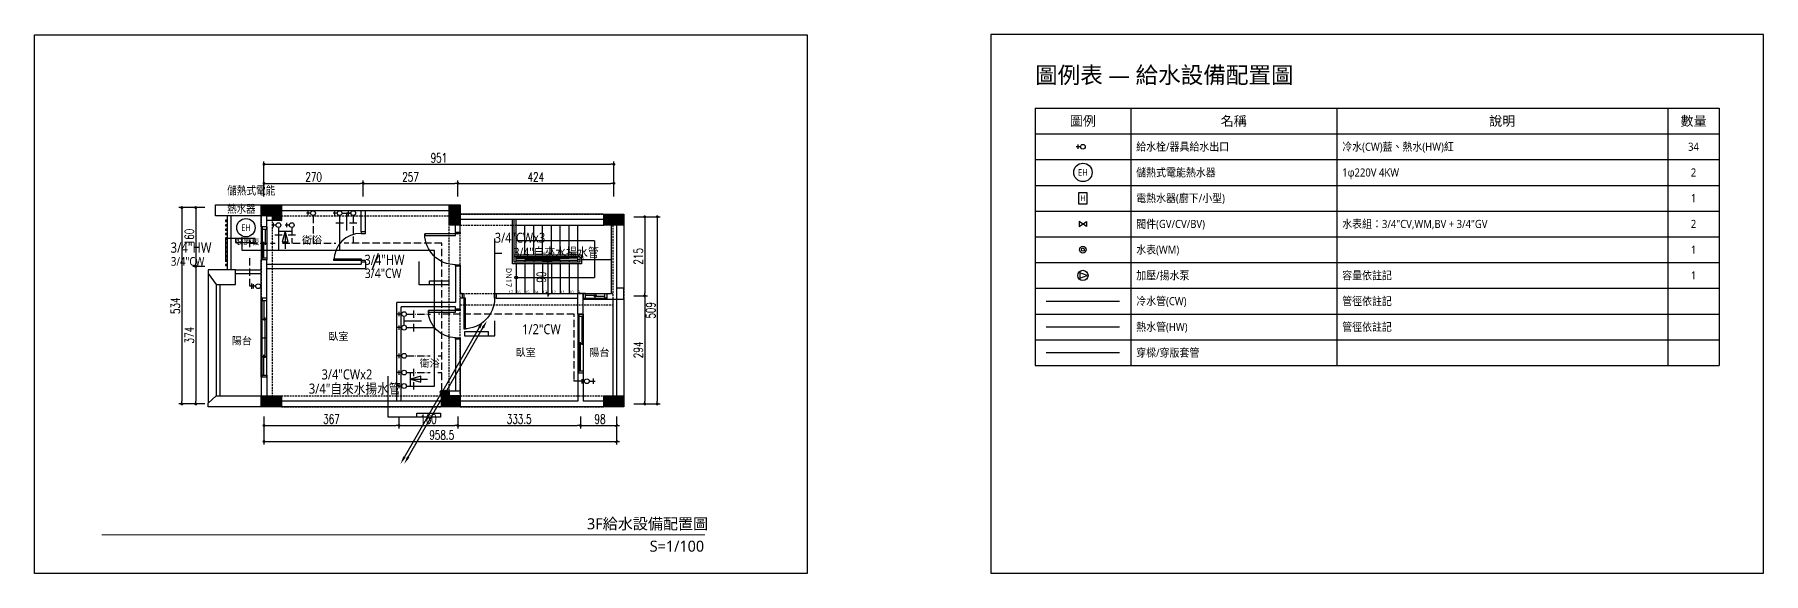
# Model space of a CAD drawing. Header units: inches. Extents: x 19 to 9919, y 324 to 1789.
# Drawn here: x 5219 to 9919, y 324 to 1789 of the extents above; entities that cross this region are included whole.
import ezdxf
from ezdxf.enums import TextEntityAlignment as Align

# ---------------------------------------------------------------- set-up
doc = ezdxf.new("R2010")
doc.units = ezdxf.units.IN
doc.header["$LTSCALE"] = 20
doc.header["$MEASUREMENT"] = 0
doc.linetypes.add('DASHDOT', pattern=[1.4, 1, -0.2, 0, -0.2])
doc.linetypes.add('HIDDEN', pattern=[0.375, 0.25, -0.125])
doc.layers.add('0_梁', color=30, linetype='HIDDEN', plot=False)
for name, color, linetype in [('17_柱', 6, 'Continuous'), ('19_RC牆', 4, 'Continuous'), ('20_裝飾構造物', 2, 'Continuous'), ('21_輕隔間牆', 65, 'Continuous'), ('22_平台、陽台、露台、室內階梯', 3, 'Continuous'), ('23_花台、雨庇', 3, 'Continuous'), ('24_樑', 7, 'Continuous'), ('26_樓梯、扶手、車道', 3, 'Continuous'), ('31_門窗', 134, 'Continuous'), ('34_開口', 7, 'Continuous'), ('44_空間名稱', 1, 'Continuous'), ('46_文字', 1, 'Continuous'), ('50_其他尺寸', 7, 'Continuous'), ('56_wall 材料_HATCH', 251, 'Continuous'), ('A-圖例', 7, 'Continuous'), ('DW_Frame', 2, 'Continuous'), ('P-給水-冷水', 4, 'Continuous'), ('P-給水-套管', 5, 'Continuous'), ('P-給水-水表', 2, 'Continuous'), ('P-給水-熱水', 1, 'Continuous'), ('P-給水-熱水註記', 1, 'Continuous'), ('P-給水-設備', 4, 'Continuous'), ('P-給水-註記', 4, 'Continuous')]:
    doc.layers.add(name, color=color, linetype=linetype)
doc.styles.add('CHT', font='msjh.ttc')
doc.styles.add('DimStyUse', font='romans.shx', dxfattribs={"width": 0.7})
doc.styles.add('TG_NOTE_TEXT', font='simplex.shx', dxfattribs={"width": 0.75, "bigfont": 'chineset.shx'})
doc.styles.add('WJJ', font='')
doc.styles.get('WJJ').set_extended_font_data('Yu Gothic UI Light')
doc.dimstyles.new('DOTM', dxfattribs={"dimtxt": 25, "dimasz": 8, "dimexe": 8, "dimexo": 0.625, "dimgap": 5, "dimtad": 1, "dimdsep": 46, "dimtxsty": 'DimStyUse', "dimblk": 'DOT', "dimcen": 10, "dimdle": 8, "dimazin": 3, "dimtfac": 1, "dimtix": 1, "dimtmove": 2, "dimatfit": 3, "dimfxl": 10, "dimtolj": 1})
doc.dimstyles.new('DOTSLASHM', dxfattribs={"dimtxt": 25, "dimasz": 8, "dimexe": 8, "dimexo": 0.625, "dimgap": 5, "dimtad": 1, "dimdsep": 46, "dimtxsty": 'DimStyUse', "dimblk1": 'DOT', "dimblk2": 'ARCHTICK', "dimsah": 1, "dimcen": 10, "dimdle": 8, "dimazin": 3, "dimtfac": 1, "dimtix": 1, "dimtmove": 2, "dimatfit": 3, "dimfxl": 10, "dimtolj": 1})
doc.dimstyles.new('SLASHM', dxfattribs={"dimtxt": 25, "dimasz": 12, "dimexe": 10, "dimexo": 0.625, "dimgap": 5, "dimtad": 1, "dimdec": 1, "dimdsep": 46, "dimtxsty": 'DimStyUse', "dimblk": 'SLASH', "dimcen": 10, "dimdle": 10, "dimadec": 1, "dimazin": 2, "dimtfac": 1, "dimtix": 1, "dimtmove": 2, "dimatfit": 2, "dimldrblk": 'SLASH', "dimfxl": 1, "dimtolj": 1})

# ---------------------------------------------------------------- blocks, each defined once
blk = doc.blocks.new('A$Cc6de7170')
at = {"layer": '56_wall 材料_HATCH'}
h = blk.add_hatch(color=256, dxfattribs=at)
h.dxf.hatch_style = 1
h.paths.add_polyline_path([(55, 549), (55, 519), (0, 519), (0, 549)])
h = blk.add_hatch(color=256, dxfattribs=at)
h.dxf.hatch_style = 1
h.paths.add_polyline_path([(540.5, 494), (510.5, 494), (510.5, 549), (540.5, 549)])
h = blk.add_hatch(color=256, dxfattribs=at)
h.dxf.hatch_style = 1
h.paths.add_polyline_path([(986, 524), (986, 494), (931, 494), (931, 524)])
h = blk.add_hatch(color=256, dxfattribs=at)
h.dxf.hatch_style = 1
h.paths.add_polyline_path([(55, 30), (55, 0), (0, 0), (0, 30)])
h = blk.add_hatch(color=256, dxfattribs=at)
h.dxf.hatch_style = 1
h.paths.add_polyline_path([(540.5, 30), (540.5, 0), (490.5, 0), (490.5, 30)])
h = blk.add_hatch(color=256, dxfattribs=at)
h.dxf.hatch_style = 1
h.paths.add_polyline_path([(986, 30), (986, 0), (931, 0), (931, 30)])
at = {"layer": '17_柱'}
for points in [[(55, 549), (55, 519), (0, 519), (0, 549)], [(540.5, 494), (510.5, 494), (510.5, 549), (540.5, 549)], [(986, 524), (986, 494), (931, 494), (931, 524)], [(55, 30), (55, 0), (0, 0), (0, 30)], [(540.5, 30), (540.5, 0), (490.5, 0), (490.5, 30)], [(986, 30), (986, 0), (931, 0), (931, 30)]]:
    blk.add_lwpolyline(points, close=True, dxfattribs=at)
blk = doc.blocks.new('*U8')
at = {"color": 0}
for p, q in [((-4, -12), (-4, 0)), ((78, -12), (78, 0))]:
    blk.add_line(p, q, dxfattribs=at)
blk.add_lwpolyline([(0, 0), (0, 74), (4.4, 74), (4.4, 0)], close=True, dxfattribs=at)
blk.add_arc((0, 0), 74, 0, 90, dxfattribs=at)
at = {"layer": 'DW_Frame'}
for points in [[(-4, -12), (0, -12), (0, 0), (-4, 0)], [(78, 0), (74, 0), (74, -12), (78, -12)]]:
    blk.add_lwpolyline(points, dxfattribs=at)
at = {"color": 0, "style": 'TG_NOTE_TEXT', "width": 0.5, "flags": 1}
for tag, p in [('NO', (-5, 5)), ('TYPE', (22, 5))]:
    blk.add_attdef(tag, text='', height=10, dxfattribs=at).set_placement(p, align=Align.BOTTOM_RIGHT)
for tag, height, p in [('DESC', 10, (22, 5)), ('WH', 20, (82.3, 5))]:
    blk.add_attdef(tag, text='', height=height, dxfattribs=at).set_placement(p, align=Align.BOTTOM_LEFT)
blk = doc.blocks.new('*U12')
at = {"color": 0}
for p, q in [((-4, -12), (-4, 0)), ((88, -12), (88, 0))]:
    blk.add_line(p, q, dxfattribs=at)
blk.add_lwpolyline([(0, 0), (0, 84), (4.4, 84), (4.4, 0)], close=True, dxfattribs=at)
blk.add_arc((0, 0), 84, 0, 90, dxfattribs=at)
at = {"layer": 'DW_Frame'}
for points in [[(-4, -12), (0, -12), (0, 0), (-4, 0)], [(88, 0), (84, 0), (84, -12), (88, -12)]]:
    blk.add_lwpolyline(points, dxfattribs=at)
at = {"color": 0, "style": 'TG_NOTE_TEXT', "width": 0.5, "flags": 1}
for tag, p in [('NO', (-5, 5)), ('TYPE', (27, 5))]:
    blk.add_attdef(tag, text='', height=10, dxfattribs=at).set_placement(p, align=Align.BOTTOM_RIGHT)
for tag, height, p in [('DESC', 10, (27, 5)), ('WH', 20, (92.3, 5))]:
    blk.add_attdef(tag, text='', height=height, dxfattribs=at).set_placement(p, align=Align.BOTTOM_LEFT)
blk = doc.blocks.new('_Dot')
at = {"color": 0, "linetype": 'ByBlock', "lineweight": -2}
blk.add_line((-0.5, 0), (-1, 0), dxfattribs=at)
at = {"color": 0, "linetype": 'ByBlock', "const_width": 0.5}
blk.add_lwpolyline([(-0.25, 0, 1), (0.25, 0, 1)], format="xyb", close=True, dxfattribs=at)
blk = doc.blocks.new('*D94')
at = {"layer": '50_其他尺寸', "color": 0, "lineweight": -2}
for p, q in [((6848.2, 1293.5), (6885.9, 1293.5)), ((6877.9, 1285.5), (6877.9, 1086.5)), ((6848.2, 1078.5), (6885.9, 1078.5))]:
    blk.add_line(p, q, dxfattribs=at)
at = {"layer": 'Defpoints', "color": 0}
for p in [(6848.2, 1293.5), (6848.2, 1078.5), (6877.9, 1078.5)]:
    blk.add_point(p, dxfattribs=at)
at = {"layer": '50_其他尺寸', "color": 0, "lineweight": -2, "xscale": 8, "yscale": 8, "zscale": 8}
for p, rotation in [((6877.9, 1293.5), 90), ((6877.9, 1078.5), 270)]:
    blk.add_blockref('_Dot', p, dxfattribs=dict(at, rotation=rotation))
at = {"layer": '50_其他尺寸', "color": 225, "insert": (6860.4, 1186), "char_height": 25, "attachment_point": 5, "rotation": 90, "style": 'DimStyUse'}
blk.add_mtext('\\A1;215', dxfattribs=at)
blk = doc.blocks.new('*D95')
at = {"layer": '50_其他尺寸', "color": 0, "lineweight": -2}
for p, q in [((6848.2, 1078.5), (6885.9, 1078.5)), ((6877.9, 1070.5), (6877.9, 792.5)), ((6848.2, 784.5), (6885.9, 784.5))]:
    blk.add_line(p, q, dxfattribs=at)
at = {"layer": 'Defpoints', "color": 0}
for p in [(6848.2, 1078.5), (6848.2, 784.5), (6877.9, 784.5)]:
    blk.add_point(p, dxfattribs=at)
at = {"layer": '50_其他尺寸', "color": 0, "lineweight": -2, "xscale": 8, "yscale": 8, "zscale": 8}
for p, rotation in [((6877.9, 1078.5), 90), ((6877.9, 784.5), 270)]:
    blk.add_blockref('_Dot', p, dxfattribs=dict(at, rotation=rotation))
at = {"layer": '50_其他尺寸', "color": 225, "insert": (6860.4, 931.5), "char_height": 25, "attachment_point": 5, "rotation": 90, "style": 'DimStyUse'}
blk.add_mtext('\\A1;294', dxfattribs=at)
blk = doc.blocks.new('*D98')
at = {"layer": '50_其他尺寸', "color": 0, "lineweight": -2}
for p, q in [((6882.2, 1293.5), (6920, 1293.5)), ((6912, 1285.5), (6912, 792.5)), ((6875.9, 784.5), (6920, 784.5))]:
    blk.add_line(p, q, dxfattribs=at)
at = {"layer": 'Defpoints', "color": 0}
for p in [(6882.2, 1293.5), (6875.9, 784.5), (6912, 784.5)]:
    blk.add_point(p, dxfattribs=at)
at = {"layer": '50_其他尺寸', "color": 0, "lineweight": -2, "xscale": 8, "yscale": 8, "zscale": 8}
for p, rotation in [((6912, 1293.5), 90), ((6912, 784.5), 270)]:
    blk.add_blockref('_Dot', p, dxfattribs=dict(at, rotation=rotation))
at = {"layer": '50_其他尺寸', "color": 225, "insert": (6894.5, 1039), "char_height": 25, "attachment_point": 5, "rotation": 90, "style": 'DimStyUse'}
blk.add_mtext('\\A1;509', dxfattribs=at)
blk = doc.blocks.new('*D102')
at = {"layer": '50_其他尺寸', "color": 0, "lineweight": -2}
for p, q in [((5842.9, 1349), (5842.9, 1392.3)), ((5850.9, 1384.3), (6104.9, 1384.3)), ((6112.9, 1349), (6112.9, 1392.3))]:
    blk.add_line(p, q, dxfattribs=at)
at = {"layer": 'Defpoints', "color": 0}
for p in [(6112.9, 1384.3), (5842.9, 1349), (6112.9, 1349)]:
    blk.add_point(p, dxfattribs=at)
at = {"layer": '50_其他尺寸', "color": 0, "lineweight": -2, "xscale": 8, "yscale": 8, "zscale": 8, "rotation": 180}
blk.add_blockref('_Dot', (5842.9, 1384.3), dxfattribs=at)
at = {"layer": '50_其他尺寸', "color": 0, "lineweight": -2, "xscale": 8, "yscale": 8, "zscale": 8}
blk.add_blockref('_Dot', (6112.9, 1384.3), dxfattribs=at)
at = {"layer": '50_其他尺寸', "color": 225, "insert": (5977.9, 1401.8), "char_height": 25, "attachment_point": 5, "style": 'DimStyUse'}
blk.add_mtext('\\A1;270', dxfattribs=at)
blk = doc.blocks.new('*D103')
at = {"layer": '50_其他尺寸', "color": 0, "lineweight": -2}
for p, q in [((6112.9, 1349), (6112.9, 1392.3)), ((6120.9, 1384.3), (6361.9, 1384.3)), ((6369.9, 1349), (6369.9, 1392.3))]:
    blk.add_line(p, q, dxfattribs=at)
at = {"layer": 'Defpoints', "color": 0}
for p in [(6369.9, 1384.3), (6112.9, 1349), (6369.9, 1349)]:
    blk.add_point(p, dxfattribs=at)
at = {"layer": '50_其他尺寸', "color": 0, "lineweight": -2, "xscale": 8, "yscale": 8, "zscale": 8, "rotation": 180}
blk.add_blockref('_Dot', (6112.9, 1384.3), dxfattribs=at)
at = {"layer": '50_其他尺寸', "color": 0, "lineweight": -2, "xscale": 8, "yscale": 8, "zscale": 8}
blk.add_blockref('_Dot', (6369.9, 1384.3), dxfattribs=at)
at = {"layer": '50_其他尺寸', "color": 225, "insert": (6241.4, 1401.8), "char_height": 25, "attachment_point": 5, "style": 'DimStyUse'}
blk.add_mtext('\\A1;257', dxfattribs=at)
blk = doc.blocks.new('*D104')
at = {"layer": '50_其他尺寸', "color": 0, "lineweight": -2}
for p, q in [((6369.9, 1349), (6369.9, 1392.3)), ((6377.9, 1384.3), (6785.9, 1384.3)), ((6793.9, 1349), (6793.9, 1392.3))]:
    blk.add_line(p, q, dxfattribs=at)
at = {"layer": 'Defpoints', "color": 0}
for p in [(6793.9, 1384.3), (6369.9, 1349), (6793.9, 1349)]:
    blk.add_point(p, dxfattribs=at)
at = {"layer": '50_其他尺寸', "color": 0, "lineweight": -2, "xscale": 8, "yscale": 8, "zscale": 8, "rotation": 180}
blk.add_blockref('_Dot', (6369.9, 1384.3), dxfattribs=at)
at = {"layer": '50_其他尺寸', "color": 0, "lineweight": -2, "xscale": 8, "yscale": 8, "zscale": 8}
blk.add_blockref('_Dot', (6793.9, 1384.3), dxfattribs=at)
at = {"layer": '50_其他尺寸', "color": 225, "insert": (6581.9, 1401.8), "char_height": 25, "attachment_point": 5, "style": 'DimStyUse'}
blk.add_mtext('\\A1;424', dxfattribs=at)
blk = doc.blocks.new('*D69')
at = {"layer": '50_其他尺寸', "color": 0, "lineweight": -2}
for p, q in [((5842.9, 1349), (5842.9, 1444.2)), ((5850.9, 1436.2), (6785.9, 1436.2)), ((6793.9, 1349), (6793.9, 1444.2))]:
    blk.add_line(p, q, dxfattribs=at)
at = {"layer": 'Defpoints', "color": 0}
for p in [(6793.9, 1436.2), (5842.9, 1349), (6793.9, 1349)]:
    blk.add_point(p, dxfattribs=at)
at = {"layer": '50_其他尺寸', "color": 0, "lineweight": -2, "xscale": 8, "yscale": 8, "zscale": 8, "rotation": 180}
blk.add_blockref('_Dot', (5842.9, 1436.2), dxfattribs=at)
at = {"layer": '50_其他尺寸', "color": 0, "lineweight": -2, "xscale": 8, "yscale": 8, "zscale": 8}
blk.add_blockref('_Dot', (6793.9, 1436.2), dxfattribs=at)
at = {"layer": '50_其他尺寸', "color": 225, "insert": (6318.4, 1453.7), "char_height": 25, "attachment_point": 5, "style": 'DimStyUse'}
blk.add_mtext('\\A1;951', dxfattribs=at)
blk = doc.blocks.new('*D74')
at = {"layer": '50_其他尺寸', "color": 0, "lineweight": -2}
for p, q in [((5842.9, 750.1), (5842.9, 717.9)), ((5850.9, 725.9), (6201.9, 725.9)), ((6209.9, 750.1), (6209.9, 717.9))]:
    blk.add_line(p, q, dxfattribs=at)
at = {"layer": 'Defpoints', "color": 0}
for p in [(5842.9, 750.1), (6209.9, 750.1), (6209.9, 725.9)]:
    blk.add_point(p, dxfattribs=at)
at = {"layer": '50_其他尺寸', "color": 0, "lineweight": -2, "xscale": 8, "yscale": 8, "zscale": 8, "rotation": 180}
blk.add_blockref('_Dot', (5842.9, 725.9), dxfattribs=at)
at = {"layer": '50_其他尺寸', "color": 0, "lineweight": -2, "xscale": 8, "yscale": 8, "zscale": 8}
blk.add_blockref('_Dot', (6209.9, 725.9), dxfattribs=at)
at = {"layer": '50_其他尺寸', "color": 225, "insert": (6026.4, 743.4), "char_height": 25, "attachment_point": 5, "style": 'DimStyUse'}
blk.add_mtext('\\A1;367', dxfattribs=at)
blk = doc.blocks.new('*D75')
at = {"layer": '50_其他尺寸', "color": 0, "lineweight": -2}
for p, q in [((6209.9, 750.1), (6209.9, 717.9)), ((6217.9, 725.9), (6361.9, 725.9)), ((6369.9, 750.1), (6369.9, 717.9))]:
    blk.add_line(p, q, dxfattribs=at)
at = {"layer": 'Defpoints', "color": 0}
for p in [(6209.9, 750.1), (6369.9, 750.1), (6369.9, 725.9)]:
    blk.add_point(p, dxfattribs=at)
at = {"layer": '50_其他尺寸', "color": 0, "lineweight": -2, "xscale": 8, "yscale": 8, "zscale": 8, "rotation": 180}
blk.add_blockref('_Dot', (6209.9, 725.9), dxfattribs=at)
at = {"layer": '50_其他尺寸', "color": 0, "lineweight": -2, "xscale": 8, "yscale": 8, "zscale": 8}
blk.add_blockref('_Dot', (6369.9, 725.9), dxfattribs=at)
at = {"layer": '50_其他尺寸', "color": 225, "insert": (6289.9, 743.4), "char_height": 25, "attachment_point": 5, "style": 'DimStyUse'}
blk.add_mtext('\\A1;160', dxfattribs=at)
blk = doc.blocks.new('*D76')
at = {"layer": '50_其他尺寸', "color": 0, "lineweight": -2}
for p, q in [((6369.9, 750.1), (6369.9, 717.9)), ((6377.9, 725.9), (6695.4, 725.9)), ((6703.4, 750.1), (6703.4, 717.9))]:
    blk.add_line(p, q, dxfattribs=at)
at = {"layer": 'Defpoints', "color": 0}
for p in [(6369.9, 750.1), (6703.4, 750.1), (6703.4, 725.9)]:
    blk.add_point(p, dxfattribs=at)
at = {"layer": '50_其他尺寸', "color": 0, "lineweight": -2, "xscale": 8, "yscale": 8, "zscale": 8, "rotation": 180}
blk.add_blockref('_Dot', (6369.9, 725.9), dxfattribs=at)
at = {"layer": '50_其他尺寸', "color": 0, "lineweight": -2, "xscale": 8, "yscale": 8, "zscale": 8}
blk.add_blockref('_Dot', (6703.4, 725.9), dxfattribs=at)
at = {"layer": '50_其他尺寸', "color": 225, "insert": (6536.7, 743.4), "char_height": 25, "attachment_point": 5, "style": 'DimStyUse'}
blk.add_mtext('\\A1;333.5', dxfattribs=at)
blk = doc.blocks.new('_ArchTick')
at = {"color": 0, "linetype": 'ByBlock', "const_width": 0.15}
blk.add_lwpolyline([(-0.5, -0.5), (0.5, 0.5)], dxfattribs=at)
blk = doc.blocks.new('*D77')
at = {"layer": '50_其他尺寸', "color": 0, "lineweight": -2}
for p, q in [((6703.4, 750.1), (6703.4, 717.9)), ((6711.4, 725.9), (6809.4, 725.9)), ((6801.4, 750.1), (6801.4, 717.9))]:
    blk.add_line(p, q, dxfattribs=at)
at = {"layer": 'Defpoints', "color": 0}
for p in [(6703.4, 750.1), (6801.4, 750.1), (6801.4, 725.9)]:
    blk.add_point(p, dxfattribs=at)
at = {"layer": '50_其他尺寸', "color": 0, "lineweight": -2, "xscale": 8, "yscale": 8, "zscale": 8, "rotation": 180}
blk.add_blockref('_Dot', (6703.4, 725.9), dxfattribs=at)
at = {"layer": '50_其他尺寸', "color": 0, "lineweight": -2, "xscale": 8, "yscale": 8, "zscale": 8}
blk.add_blockref('_ArchTick', (6801.4, 725.9), dxfattribs=at)
at = {"layer": '50_其他尺寸', "color": 225, "insert": (6756.4, 743.4), "char_height": 25, "attachment_point": 5, "style": 'DimStyUse'}
blk.add_mtext('\\A1;98', dxfattribs=at)
blk = doc.blocks.new('*D78')
at = {"layer": '50_其他尺寸', "color": 0, "lineweight": -2}
for p, q in [((5842.9, 750.1), (5842.9, 674.5)), ((6801.4, 750.1), (6801.4, 674.5)), ((5850.9, 682.5), (6809.4, 682.5))]:
    blk.add_line(p, q, dxfattribs=at)
at = {"layer": 'Defpoints', "color": 0}
for p in [(5842.9, 750.1), (6801.4, 750.1), (6801.4, 682.5)]:
    blk.add_point(p, dxfattribs=at)
at = {"layer": '50_其他尺寸', "color": 0, "lineweight": -2, "xscale": 8, "yscale": 8, "zscale": 8, "rotation": 180}
blk.add_blockref('_Dot', (5842.9, 682.5), dxfattribs=at)
at = {"layer": '50_其他尺寸', "color": 0, "lineweight": -2, "xscale": 8, "yscale": 8, "zscale": 8}
blk.add_blockref('_ArchTick', (6801.4, 682.5), dxfattribs=at)
at = {"layer": '50_其他尺寸', "color": 225, "insert": (6326.2, 700), "char_height": 25, "attachment_point": 5, "style": 'DimStyUse'}
blk.add_mtext('\\A1;958.5', dxfattribs=at)
blk = doc.blocks.new('*D83')
at = {"layer": '50_其他尺寸', "color": 0, "lineweight": -2}
for p, q in [((5682, 1318.5), (5649.5, 1318.5)), ((5657.5, 1310.5), (5657.5, 1166.5)), ((5682, 1158.5), (5649.5, 1158.5))]:
    blk.add_line(p, q, dxfattribs=at)
at = {"layer": 'Defpoints', "color": 0}
for p in [(5682, 1318.5), (5657.5, 1158.5), (5682, 1158.5)]:
    blk.add_point(p, dxfattribs=at)
at = {"layer": '50_其他尺寸', "color": 0, "lineweight": -2, "xscale": 8, "yscale": 8, "zscale": 8}
for p, rotation in [((5657.5, 1318.5), 90), ((5657.5, 1158.5), 270)]:
    blk.add_blockref('_Dot', p, dxfattribs=dict(at, rotation=rotation))
at = {"layer": '50_其他尺寸', "color": 225, "insert": (5640, 1238.5), "char_height": 25, "attachment_point": 5, "rotation": 90, "style": 'DimStyUse'}
blk.add_mtext('\\A1;160', dxfattribs=at)
blk = doc.blocks.new('*D84')
at = {"layer": '50_其他尺寸', "color": 0, "lineweight": -2}
for p, q in [((5682, 1158.5), (5649.5, 1158.5)), ((5657.5, 1150.5), (5657.5, 792.5)), ((5682, 784.5), (5649.5, 784.5))]:
    blk.add_line(p, q, dxfattribs=at)
at = {"layer": 'Defpoints', "color": 0}
for p in [(5682, 1158.5), (5657.5, 784.5), (5682, 784.5)]:
    blk.add_point(p, dxfattribs=at)
at = {"layer": '50_其他尺寸', "color": 0, "lineweight": -2, "xscale": 8, "yscale": 8, "zscale": 8}
for p, rotation in [((5657.5, 1158.5), 90), ((5657.5, 784.5), 270)]:
    blk.add_blockref('_Dot', p, dxfattribs=dict(at, rotation=rotation))
at = {"layer": '50_其他尺寸', "color": 225, "insert": (5640, 971.5), "char_height": 25, "attachment_point": 5, "rotation": 90, "style": 'DimStyUse'}
blk.add_mtext('\\A1;374', dxfattribs=at)
blk = doc.blocks.new('*D85')
at = {"layer": '50_其他尺寸', "color": 0, "lineweight": -2}
for p, q in [((5682, 1318.5), (5611.6, 1318.5)), ((5619.6, 1310.5), (5619.6, 792.5)), ((5682, 784.5), (5611.6, 784.5))]:
    blk.add_line(p, q, dxfattribs=at)
at = {"layer": 'Defpoints', "color": 0}
for p in [(5682, 1318.5), (5619.6, 784.5), (5682, 784.5)]:
    blk.add_point(p, dxfattribs=at)
at = {"layer": '50_其他尺寸', "color": 0, "lineweight": -2, "xscale": 8, "yscale": 8, "zscale": 8}
for p, rotation in [((5619.6, 1318.5), 90), ((5619.6, 784.5), 270)]:
    blk.add_blockref('_Dot', p, dxfattribs=dict(at, rotation=rotation))
at = {"layer": '50_其他尺寸', "color": 225, "insert": (5602.1, 1051.5), "char_height": 25, "attachment_point": 5, "rotation": 90, "style": 'DimStyUse'}
blk.add_mtext('\\A1;534', dxfattribs=at)
blk = doc.blocks.new('*U13')
at = {"color": 0}
for p, q in [((0, -15), (0, 0)), ((6, -3), (84, -3)), ((6, -11), (49, -11)), ((6, -15), (84, -15)), ((84, -7), (41, -7)), ((45, -3), (45, -15))]:
    blk.add_line(p, q, dxfattribs=at)
at = {"layer": 'DW_Frame'}
for points in [[(0, -3), (6, -3), (6, -15), (0, -15)], [(90, -3), (84, -3), (84, -15), (90, -15)]]:
    blk.add_lwpolyline(points, dxfattribs=at)
blk = doc.blocks.new('*U14')
at = {"color": 0}
for p, q in [((0, -15), (0, 0)), ((6, -3), (209, -3)), ((6, -7), (60.75, -7)), ((6, -15), (209, -15)), ((52.75, -11), (162.25, -11)), ((56.75, -3), (56.75, -15)), ((107.5, -3), (107.5, -15)), ((209, -7), (154.25, -7)), ((158.25, -3), (158.25, -15))]:
    blk.add_line(p, q, dxfattribs=at)
at = {"layer": 'DW_Frame'}
for points in [[(0, -3), (6, -3), (6, -15), (0, -15)], [(215, -3), (209, -3), (209, -15), (215, -15)]]:
    blk.add_lwpolyline(points, dxfattribs=at)
blk = doc.blocks.new('*U11')
at = {"color": 0}
for p, q in [((0, 15), (0, 0)), ((6, 15), (59, 15)), ((6, 11), (36.5, 11)), ((6, 3), (59, 3)), ((59, 7), (28.5, 7)), ((32.5, 3), (32.5, 15))]:
    blk.add_line(p, q, dxfattribs=at)
at = {"layer": 'DW_Frame'}
for points in [[(0, 3), (6, 3), (6, 15), (0, 15)], [(65, 3), (59, 3), (59, 15), (65, 15)]]:
    blk.add_lwpolyline(points, dxfattribs=at)
blk = doc.blocks.new('*U15')
at = {"color": 0}
for p, q in [((0, 15), (0, 0)), ((6, 15), (154, 15)), ((6, 11), (84, 11)), ((6, 3), (154, 3)), ((154, 7), (76, 7)), ((80, 3), (80, 15))]:
    blk.add_line(p, q, dxfattribs=at)
at = {"layer": 'DW_Frame'}
for points in [[(0, 3), (6, 3), (6, 15), (0, 15)], [(160, 3), (154, 3), (154, 15), (160, 15)]]:
    blk.add_lwpolyline(points, dxfattribs=at)
blk = doc.blocks.new('SLASH')
at = {"color": 7}
blk.add_line((-1, 0), (1, 0), dxfattribs=at)
at = {"color": 225, "linetype": 'Continuous'}
blk.add_line((-0.5, -0.5), (0.5, 0.5), dxfattribs=at)
blk = doc.blocks.new('*D67')
at = {"layer": '50_其他尺寸', "color": 0, "lineweight": -2}
for p, q in [((765, 397.4), (787, 397.4)), ((779, 389.4), (779, 315.5)), ((765, 307.5), (787, 307.5))]:
    blk.add_line(p, q, dxfattribs=at)
at = {"layer": 'Defpoints', "color": 0}
for p in [(765, 397.4), (765, 307.5), (779, 307.5)]:
    blk.add_point(p, dxfattribs=at)
at = {"layer": '50_其他尺寸', "color": 0, "lineweight": -2, "xscale": 8, "yscale": 8, "zscale": 8}
for p, rotation in [((779, 397.4), 90), ((779, 307.5), 270)]:
    blk.add_blockref('SLASH', p, dxfattribs=dict(at, rotation=rotation))
at = {"layer": '50_其他尺寸', "color": 225, "insert": (761.5, 352.5), "char_height": 25, "attachment_point": 5, "rotation": 90, "style": 'DimStyUse'}
blk.add_mtext('\\A1;90', dxfattribs=at)
blk = doc.blocks.new('A$C11e5d1e7')
at = {"layer": '0_梁', "color": 0}
for p, q in [((0, 519), (0, 30)), ((30, 519), (30, 30)), ((55, 549), (510.5, 549)), ((55, 519), (510.5, 519)), ((540.5, 524), (931, 524)), ((510.5, 35), (510.5, 494)), ((540.5, 494), (931, 494)), ((540.5, 35), (540.5, 494)), ((956, 494), (956, 30)), ((986, 494), (986, 30)), ((540.5, 307.5), (956, 307.5)), ((540.5, 277.5), (956, 277.5)), ((55, 30), (490.5, 30)), ((55, 0), (490.5, 0)), ((540.5, 30), (931, 30)), ((540.5, 0), (931, 0))]:
    blk.add_line(p, q, dxfattribs=at)
blk = doc.blocks.new('P_EH')
blk.add_circle((0, 0), 25)
at = {"style": 'CHT', "width": 0.85}
blk.add_text('EH', height=18, dxfattribs=at).set_placement((0, 0), align=Align.MIDDLE_CENTER)
blk = doc.blocks.new('P_OUT')
for p, q in [((-6.5, 0), (-18, 0)), ((-13, -6), (-13, 6))]:
    blk.add_line(p, q)
blk.add_circle((0, 0), 6.5)
blk = doc.blocks.new('P_HTR')
blk.add_lwpolyline([(-12, -15), (12, -15), (12, 15), (-12, 15)], close=True)
at = {"style": 'CHT', "width": 0.85}
blk.add_text('H', height=16, dxfattribs=at).set_placement((0, 0), align=Align.MIDDLE_CENTER)
blk = doc.blocks.new('P_GV')
blk.add_lwpolyline([(-10, -7), (10, 7), (10, -7), (-10, 7)], close=True)
blk = doc.blocks.new('P_WM')
for radius in [9, 4]:
    blk.add_circle((0, 0), radius)
blk = doc.blocks.new('P_PUMP')
blk.add_lwpolyline([(-8, -7), (12, 0), (-8, 7)], close=True)
blk.add_circle((0, 0), 14)
blk = doc.blocks.new('A$C4eda6f76')
at = {"layer": '21_輕隔間牆'}
h = blk.add_hatch(dxfattribs=at)
h.set_pattern_fill('ANSI31', color=256)
h.set_pattern_definition([(45, (191.4007, -12156.682), (-2.245064, 2.245064), [])])
h.paths.add_polyline_path([(55, 519), (30, 519), (30, 506), (55, 506)])
h = blk.add_hatch(dxfattribs=at)
h.set_pattern_fill('ANSI31', color=256)
h.set_pattern_definition([(45, (171.4007, -12161.682), (-2.245064, 2.245064), [])])
h.paths.add_polyline_path([(510.5, 43), (490.5, 43), (490.5, 30), (510.5, 30)])
at = {"layer": '19_RC牆'}
for p, q in [((0, 489), (0, 519)), ((15, 489), (15, 519)), ((55, 549), (510.5, 549)), ((55, 534), (510.5, 534)), ((929.5, 524), (540.5, 524)), ((15, 489), (0, 489)), ((931, 509), (540.5, 509)), ((951, 494), (951, 307.5)), ((966, 494), (966, 292.5)), ((15, 399), (0, 399)), ((0, 295), (0, 399)), ((15, 295), (15, 399)), ((15, 295), (0, 295)), ((875.5, 307.5), (860.5, 307.5)), ((860.5, 252), (860.5, 307.5)), ((875.5, 252), (875.5, 307.5)), ((940.5, 307.5), (951, 307.5)), ((940.5, 292.5), (940.5, 307.5)), ((940.5, 292.5), (966, 292.5)), ((860.5, 252), (875.5, 252)), ((0, 80), (0, 30)), ((15, 80), (0, 80)), ((15, 80), (15, 30)), ((860.5, 92), (860.5, 15)), ((860.5, 92), (875.5, 92)), ((875.5, 92), (875.5, 15)), ((490.5, 15), (55, 15)), ((490.5, 0), (55, 0)), ((860.5, 15), (540.5, 15)), ((931, 0), (540.5, 0)), ((931, 15), (875.5, 15))]:
    blk.add_line(p, q, dxfattribs=at)
at = {"layer": '20_裝飾構造物'}
for points in [[(0, 549), (0, 519), (-124, 519), (-124, 549)], [(-124, 372.5), (-144, 372.5), (-144, 362.5), (-122.5, 332.5), (-70, 332.5), (-70, 372.5)], [(966, 292.5), (986, 292.5), (986, 322.5), (966, 322.5)], [(-124, 0), (-144, 0), (-144, 10), (-122.5, 30), (0, 30), (0, 0)]]:
    blk.add_lwpolyline(points, close=True, dxfattribs=at)
at = {"layer": '21_輕隔間牆'}
for p, q in [((546.5, 307.5), (540.5, 307.5)), ((546.5, 295.5), (540.5, 295.5)), ((546.5, 307.5), (546.5, 295.5)), ((638.5, 307.5), (860.5, 307.5)), ((638.5, 307.5), (638.5, 295.5)), ((638.5, 295.5), (860.5, 295.5))]:
    blk.add_line(p, q, dxfattribs=at)
for points in [[(15, 519), (55, 519), (55, 506), (15, 506)], [(490.5, 43), (540.5, 43), (540.5, 30), (490.5, 30)]]:
    blk.add_lwpolyline(points, close=True, dxfattribs=at)
at = {"layer": '22_平台、陽台、露台、室內階梯'}
for p, q in [((-122.5, 332.5), (-122.5, 30)), ((-112.5, 332.5), (-112.5, 30)), ((-70, 372.5), (0, 372.5)), ((-70, 362.5), (0, 362.5)), ((956, 292.5), (956, 30)), ((966, 292.5), (966, 30)), ((986, 292.5), (986, 30))]:
    blk.add_line(p, q, dxfattribs=at)
at = {"layer": '23_花台、雨庇'}
for p, q in [((-92.5, 519), (-92.5, 372.5)), ((-82.5, 519), (-82.5, 372.5)), ((986, 494), (986, 322.5)), ((861, 400.75), (866, 400.75)), ((871, 400.75), (951, 400.75)), ((-144, 362.5), (-144, 10))]:
    blk.add_line(p, q, dxfattribs=at)
for points in [[(-92.5, 507), (-97.5, 507), (-97.5, 504), (-92.5, 504)], [(-92.5, 495), (-97.5, 495), (-97.5, 492), (-92.5, 492)], [(-92.5, 483), (-97.5, 483), (-97.5, 480), (-92.5, 480)], [(-92.5, 471), (-97.5, 471), (-97.5, 468), (-92.5, 468)], [(-92.5, 459), (-97.5, 459), (-97.5, 456), (-92.5, 456)], [(-92.5, 447), (-97.5, 447), (-97.5, 444), (-92.5, 444)], [(-92.5, 435), (-97.5, 435), (-97.5, 432), (-92.5, 432)], [(-92.5, 423), (-97.5, 423), (-97.5, 420), (-92.5, 420)], [(-92.5, 411), (-97.5, 411), (-97.5, 408), (-92.5, 408)], [(-92.5, 399), (-97.5, 399), (-97.5, 396), (-92.5, 396)], [(-92.5, 387), (-97.5, 387), (-97.5, 384), (-92.5, 384)]]:
    blk.add_lwpolyline(points, close=True, dxfattribs=at)
at = {"layer": '24_樑'}
for p, q in [((30, 519), (30, 506)), ((693, 494), (931, 494)), ((510.5, 43), (510.5, 30))]:
    blk.add_line(p, q, dxfattribs=at)
at = {"layer": '26_樓梯、扶手、車道'}
for p, q in [((683, 388.25), (683, 509)), ((688, 393.25), (688, 509)), ((693, 413.25), (693, 509)), ((717, 413.25), (717, 494)), ((741, 413.25), (741, 494)), ((765, 413.25), (765, 494)), ((789, 413.25), (789, 494)), ((813, 413.25), (813, 494)), ((837, 413.25), (837, 494)), ((861, 413.25), (861, 494)), ((906.13, 451.5), (693, 451.5)), ((906.13, 451.5), (906.13, 351.5)), ((871, 388.25), (683, 388.25)), ((688, 413.25), (809, 413.25)), ((688, 408.25), (810, 408.25)), ((866, 393.25), (688, 393.25)), ((693, 393.25), (693, 408.25)), ((861, 404.05), (693, 404.05)), ((861, 397.45), (693, 397.45)), ((693, 388.25), (693, 307.5)), ((717, 404.05), (717, 408.25)), ((717, 397.45), (717, 393.25)), ((717, 388.25), (717, 307.5)), ((741, 404.05), (741, 408.25)), ((741, 397.45), (741, 393.25)), ((741, 388.25), (741, 307.5)), ((741, 388.25), (741, 307.5)), ((765, 404.05), (765, 408.25)), ((765, 397.45), (765, 393.25)), ((765, 388.25), (765, 307.5)), ((789, 404.05), (789, 408.25)), ((789, 397.45), (789, 393.25)), ((789, 388.25), (789, 307.5)), ((809, 413.25), (871, 413.25)), ((810, 408.25), (866, 408.25)), ((813, 404.05), (813, 408.25)), ((813, 397.45), (813, 393.25)), ((813, 388.25), (813, 307.5)), ((837, 404.05), (837, 408.25)), ((837, 397.45), (837, 393.25)), ((837, 388.25), (837, 307.5)), ((861, 393.25), (861, 408.25)), ((861, 388.25), (861, 307.5)), ((866, 408.25), (866, 393.25)), ((871, 413.25), (871, 388.25)), ((693, 351.5), (906.13, 351.5))]:
    blk.add_line(p, q, dxfattribs=at)
at = {"layer": '26_樓梯、扶手、車道', "const_width": 0.25}
blk.add_lwpolyline([(696.1, 461.26), (693, 451.5), (696.1, 441.74)], dxfattribs=at)
at = {"layer": '26_樓梯、扶手、車道'}
blk.add_circle((693, 351.5), 3.75, dxfattribs=at)
at = {"layer": '31_門窗'}
for p, q in [((0, 489), (0, 399)), ((15, 489), (15, 399)), ((0, 80), (0, 295)), ((15, 80), (15, 295)), ((875.5, 307.5), (940.5, 307.5)), ((875.5, 292.5), (940.5, 292.5)), ((860.5, 252), (860.5, 92)), ((875.5, 252), (875.5, 92))]:
    blk.add_line(p, q, dxfattribs=at)
at = {"layer": '34_開口'}
for p, q in [((693, 404.05), (861, 397.45)), ((861, 404.05), (693, 397.45))]:
    blk.add_line(p, q, dxfattribs=at)
at = {"layer": '31_門窗'}
for name, p, xscale, rotation in [('*U13', (0, 489), -1.000000000000002, 90), ('*U12', (550.5, 295.5), -1, 180)]:
    blk.add_blockref(name, p, dxfattribs=dict(at, xscale=xscale, rotation=rotation))
for name, p, rotation in [('*U14', (0, 80), 90), ('*U15', (860.5, 252), 270)]:
    blk.add_blockref(name, p, dxfattribs=dict(at, rotation=rotation))
blk.add_blockref('*U11', (875.5, 292.5), dxfattribs=at)
at = {"layer": '44_空間名稱', "style": 'WJJ'}
for s, height, p in [('裝飾板', 15, (-37.16, 448.21)), ('陽台', 20, (-52.7, 179.57)), ('陽台', 20, (919.21, 147.78))]:
    blk.add_text(s, height=height, dxfattribs=at).set_placement(p, align=Align.MIDDLE_CENTER)
at = {"layer": '46_文字', "style": 'WJJ'}
for s, p in [('1', (693, 413.25)), ('2', (717, 413.25)), ('3', (741, 413.25)), ('4', (765, 413.25)), ('5', (789, 413.25)), ('6', (813, 413.25)), ('7', (837, 413.25)), ('8', (871, 400.75)), ('17', (672.36, 307.5)), ('16', (693, 307.5)), ('15', (717, 307.5)), ('14', (741, 307.5)), ('13', (765, 307.5)), ('12', (789, 307.5)), ('11', (813, 307.5)), ('10', (837, 307.5)), ('9', (861, 307.5))]:
    blk.add_text(s, height=8, dxfattribs=at).set_placement(p)
at = {"layer": '50_其他尺寸'}
dim = blk.add_linear_dim(base=(779.00540878, 307.5), p1=(765, 397.45), p2=(765, 307.5), angle=90, dimstyle='SLASHM', override={"dimtxt": 25, "dimasz": 8, "dimexe": 8, "dimexo": 0, "dimgap": 5, "dimdle": 8}, dxfattribs=at)
dim.commit()
dim.dimension.update_dxf_attribs({"geometry": '*D67', "text_midpoint": (761.50540878, 352.475)})

msp = doc.modelspace()

# ---------------------------------------------------------------- hatches: boundary and pattern name
at = {"layer": 'P-給水-冷水'}
h = msp.add_hatch(color=256, dxfattribs=at)
h.dxf.hatch_style = 1
h.paths.add_polyline_path([(6425.004, 993.847), (6431.463, 990.156), (6439.151, 1010.762), (6425.004, 993.847)])
h = msp.add_hatch(color=256, dxfattribs=at)
h.dxf.hatch_style = 1
h.paths.add_polyline_path([(6435.153, 993.847), (6441.304, 990.156), (6448.993, 1010.762), (6435.153, 993.847)])
h = msp.add_hatch(color=256, dxfattribs=at)
h.dxf.hatch_style = 1
h.paths.add_polyline_path([(6227.871, 638.33), (6221.72, 642.02), (6214.032, 621.415), (6227.871, 638.33)])
h = msp.add_hatch(color=256, dxfattribs=at)
h.dxf.hatch_style = 1
h.paths.add_polyline_path([(6238.02, 638.33), (6231.869, 642.02), (6224.18, 621.415), (6238.02, 638.33)])

# ---------------------------------------------------------------- linework, layer by layer
at = {"layer": '21_輕隔間牆'}
for p, q in [((6106.925, 1252.489), (6106.925, 1310.989)), ((6118.925, 1252.489), (6118.925, 1310.989)), ((6363.925, 1250.989), (6363.925, 1270.989)), ((6375.925, 1250.989), (6375.925, 1270.989)), ((6118.925, 1252.489), (6106.925, 1252.489)), ((6375.925, 1250.989), (6363.925, 1250.989)), ((5850.425, 1164.489), (6106.925, 1164.489)), ((5850.425, 1152.489), (6118.925, 1152.489)), ((6106.925, 1170.489), (6106.925, 1164.489)), ((6118.925, 1170.489), (6106.925, 1170.489)), ((6118.925, 1170.489), (6118.925, 1152.489)), ((6363.925, 1158.989), (6363.925, 1060.489)), ((6375.925, 1158.989), (6363.925, 1158.989)), ((6375.925, 1158.989), (6375.925, 1084.489)), ((6203.925, 791.989), (6203.925, 1060.489)), ((6363.925, 1060.489), (6203.925, 1060.489)), ((6215.925, 791.989), (6215.925, 1048.489)), ((6363.925, 1048.489), (6215.925, 1048.489)), ((6363.925, 1042.489), (6363.925, 1048.489)), ((6375.925, 1042.489), (6363.925, 1042.489)), ((6375.925, 1042.489), (6375.925, 1072.489)), ((6363.925, 960.489), (6363.925, 819.989)), ((6375.925, 960.489), (6363.925, 960.489)), ((6375.925, 960.489), (6375.925, 819.989))]:
    msp.add_line(p, q, dxfattribs=at)
at = {"layer": '46_文字', "const_width": 3}
msp.add_lwpolyline([(5401.584, 428.627), (7041.584, 428.627)], dxfattribs=at)
at = {"layer": 'A-圖例'}
for p, q in [((7939, 1589), (9799, 1589)), ((7939, 1589), (7939, 889)), ((8199, 1589), (8199, 889)), ((8759, 1589), (8759, 889)), ((9659, 1589), (9659, 889)), ((9799, 1589), (9799, 889)), ((7939, 1519), (9799, 1519)), ((7939, 1449), (9799, 1449)), ((7939, 1379), (9799, 1379)), ((7939, 1309), (9799, 1309)), ((7939, 1239), (9799, 1239)), ((7939, 1169), (9799, 1169)), ((7939, 1099), (9799, 1099)), ((7939, 1029), (9799, 1029)), ((7939, 959), (9799, 959)), ((7939, 889), (9799, 889))]:
    msp.add_line(p, q, dxfattribs=at)
at = {"layer": 'Defpoints'}
for points in [[(5219.328, 1788.65), (7319.328, 1788.65), (7319.328, 323.65), (5219.328, 323.65)], [(7819, 324), (9919, 324), (9919, 1789), (7819, 1789)]]:
    msp.add_lwpolyline(points, close=True, dxfattribs=at)
at = {"layer": 'P-給水-冷水'}
msp.add_line((7969, 1064), (8169, 1064), dxfattribs=at)
at = {"layer": 'P-給水-冷水', "linetype": 'DASHDOT'}
for points in [[(5976.303, 1296.159), (5976.303, 1221.427)], [(6085.48, 1296.159), (6085.48, 1221.427)], [(5804.08, 1210.663), (5804.08, 1237.727)], [(5918.485, 1263.252), (5918.485, 1221.427)], [(5804.08, 1221.427), (5873.277, 1221.427)], [(5804.08, 1104.561), (5804.08, 1186.982)], [(5892.959, 1221.427), (6038.118, 1221.427)], [(6326.591, 821.317), (6326.591, 1221.427), (6060.569, 1221.427)], [(6489.588, 1193.748), (6469.598, 1193.748)], [(6231.254, 1028.906), (6295.53, 1028.906)], [(6686.414, 852.378), (6686.414, 1028.906), (6317.365, 1028.906)], [(6231.254, 915.424), (6294.607, 915.424)], [(6231.254, 869.908), (6294.607, 869.908)], [(6713.17, 846.227), (6693.487, 846.227)]]:
    msp.add_lwpolyline(points, dxfattribs=at)
at = {"layer": 'P-給水-冷水'}
for points in [[(6055.956, 1303.54), (6077.791, 1303.54)], [(6067.027, 1303.54), (6067.027, 1256.179)], [(6075.331, 1277.399), (6095.321, 1277.399)], [(5882.195, 1254.026), (5918.485, 1254.026)], [(5900.34, 1254.026), (5892.037, 1225.117), (5908.644, 1225.117), (5900.34, 1254.026)], [(5900.34, 1254.026), (5900.34, 1206.665)], [(5908.336, 1244.8), (5928.326, 1244.8)], [(5819.765, 1104.561), (5804.388, 1104.561)], [(5809.308, 1111.942), (5809.308, 1097.18)], [(6250.014, 1018.758), (6250.014, 1038.748)], [(6223.873, 999.383), (6223.873, 1021.218)], [(6223.873, 1010.454), (6271.234, 1010.454)], [(6428.08, 992.002), (6329.052, 820.394)], [(6438.229, 992.002), (6338.893, 820.394)], [(6316.75, 915.424), (6326.591, 915.424)], [(6240.788, 833.311), (6240.788, 869.908)], [(6240.788, 851.763), (6269.696, 843.46), (6269.696, 859.759), (6240.788, 851.763)], [(6240.788, 851.763), (6287.841, 851.763)], [(6250.014, 859.759), (6250.014, 879.749)], [(6315.52, 869.908), (6326.591, 869.908)], [(6692.257, 846.227), (6686.414, 846.227), (6686.414, 851.148)], [(6728.239, 846.227), (6743.616, 846.227)], [(6738.388, 838.846), (6738.388, 853.608)], [(6224.796, 640.175), (6324.131, 811.783)], [(6234.944, 640.175), (6333.972, 811.783)], [(6331.512, 816.088), (6330.897, 818.549), (6329.052, 820.394), (6326.591, 821.317), (6324.131, 820.394), (6322.286, 818.549), (6321.363, 816.088), (6322.286, 813.628), (6324.131, 811.783), (6326.591, 811.168), (6329.052, 811.783), (6330.897, 813.628), (6332.127, 818.549), (6333.972, 820.394), (6336.433, 821.317), (6338.893, 820.394), (6340.738, 818.549), (6341.661, 816.088), (6340.738, 813.628), (6338.893, 811.783), (6336.433, 811.168), (6333.972, 811.783), (6332.127, 813.628), (6331.512, 816.088)], [(6321.363, 816.088), (6322.286, 813.628), (6324.131, 811.783), (6326.591, 811.168), (6329.052, 811.783), (6330.897, 813.628), (6331.512, 816.088), (6330.897, 818.549), (6329.052, 820.394), (6326.591, 821.317), (6324.131, 820.394), (6322.286, 818.549), (6321.363, 816.088)], [(6341.661, 816.088), (6340.738, 818.549), (6338.893, 820.394), (6336.433, 821.317), (6333.972, 820.394), (6332.127, 818.549), (6331.512, 816.088), (6332.127, 813.628), (6333.972, 811.783), (6336.433, 811.168), (6338.893, 811.783), (6340.738, 813.628), (6341.661, 816.088)]]:
    msp.add_lwpolyline(points, dxfattribs=at)
at = {"layer": 'P-給水-套管'}
msp.add_line((7969, 924), (8169, 924), dxfattribs=at)
for points in [[(5765.637, 1234.036), (5765.637, 1223.272), (5818.842, 1223.272), (5818.842, 1234.036), (5737.959, 1234.036), (5737.959, 1170.683)], [(6470.213, 1067.349), (6470.213, 1234.344)], [(6292.454, 1108.56), (6292.454, 1119.323), (6345.351, 1119.323), (6345.351, 1108.56), (6264.776, 1108.56), (6264.776, 1171.913)], [(6452.991, 969.551), (6452.991, 980.315), (6388.099, 980.315), (6388.099, 969.551), (6470.213, 969.551), (6470.213, 1010.146)], [(6258.01, 748.737), (6258.01, 759.808), (6322.901, 759.808), (6322.901, 748.737), (6180.202, 748.737), (6180.202, 860.374)]]:
    msp.add_lwpolyline(points, dxfattribs=at)
at = {"layer": 'P-給水-熱水'}
msp.add_line((7969, 994), (8169, 994), dxfattribs=at)
for points in [[(6038.426, 1277.399), (6058.724, 1277.399)], [(6048.575, 1296.159), (6048.575, 1201.437)], [(6231.254, 833.311), (6306.601, 833.311), (6306.601, 1201.437), (5784.09, 1201.437), (5784.09, 1237.727)], [(5872.046, 1244.8), (5892.037, 1244.8)], [(5882.195, 1263.252), (5882.195, 1201.437)], [(6153.754, 1194.056), (6135.916, 1148.232)], [(6231.254, 992.002), (6306.601, 992.002)], [(6250.014, 981.853), (6250.014, 1002.15)], [(6250.014, 823.469), (6250.014, 843.46)]]:
    msp.add_lwpolyline(points, dxfattribs=at)

# ---------------------------------------------------------------- block references
msp.add_blockref('A$C4eda6f76', (5835.425, 776.989))
at = {"layer": '0_梁'}
msp.add_blockref('A$C11e5d1e7', (5835.425, 776.989), dxfattribs=at)
at = {"layer": '17_柱'}
msp.add_blockref('A$Cc6de7170', (5835.425, 776.989), dxfattribs=at)
at = {"layer": '31_門窗', "rotation": 90}
msp.add_blockref('*U8', (6106.925, 1174.489), dxfattribs=at)
at = {"layer": '31_門窗', "yscale": -1, "rotation": 270}
for name, p in [('*U12', (6363.925, 1246.989)), ('*U8', (6363.925, 1038.489))]:
    msp.add_blockref(name, p, dxfattribs=at)
at = {"layer": 'P-給水-冷水'}
for p in [(5918.485, 1270.941), (5976.303, 1303.54), (6085.48, 1303.54), (5827.146, 1104.561), (6223.873, 1028.906), (6223.873, 915.424), (6223.873, 869.908), (6720.551, 846.227)]:
    msp.add_blockref('P_OUT', p, dxfattribs=at)
at = {"layer": 'P-給水-水表'}
for name, p in [('P_GV', (8069, 1274)), ('P_WM', (8069, 1204))]:
    msp.add_blockref(name, p, dxfattribs=at)
at = {"layer": 'P-給水-熱水'}
for name, p in [('P_EH', (8069, 1414)), ('P_EH', (5793.931, 1263.867)), ('P_OUT', (5882.195, 1270.941)), ('P_OUT', (6048.575, 1303.54)), ('P_OUT', (6223.873, 992.002)), ('P_OUT', (6223.873, 833.311))]:
    msp.add_blockref(name, p, dxfattribs=at)
at = {"layer": 'P-給水-設備'}
for name, p in [('P_OUT', (8069, 1484)), ('P_HTR', (8069, 1344)), ('P_PUMP', (8069, 1134))]:
    msp.add_blockref(name, p, dxfattribs=at)

# ---------------------------------------------------------------- texts
at = {"layer": '44_空間名稱', "style": 'WJJ'}
for s, p in [('衛浴', (5973.626, 1230.175)), ('臥室', (6045.407, 968.131)), ('衛浴', (6293.298, 895.301)), ('臥室', (6554.519, 924.773))]:
    msp.add_text(s, height=20, dxfattribs=at).set_placement(p, align=Align.MIDDLE_CENTER)
at = {"layer": '46_文字', "style": 'WJJ'}
msp.add_text('DN17', height=15, rotation=270, dxfattribs=at).set_placement((6508.425, 1128.489), align=Align.MIDDLE)
for s, p in [('3F給水設備配置圖', (6721.162, 443.644)), ('S=1/100', (6891.582, 382.765))]:
    msp.add_text(s, height=30, dxfattribs=at).set_placement(p)
at = {"layer": 'A-圖例', "style": 'CHT'}
msp.add_text('圖例表 — 給水設備配置圖', height=45, dxfattribs=at).set_placement((7939, 1679), align=Align.MIDDLE_LEFT)
for s, p in [('圖例', (8069, 1554)), ('名稱', (8479, 1554)), ('說明', (9209, 1554)), ('數量', (9729, 1554))]:
    msp.add_text(s, height=26, dxfattribs=at).set_placement(p, align=Align.MIDDLE_CENTER)
at = {"layer": 'A-圖例', "style": 'CHT', "width": 0.9}
for s, p in [('給水栓/器具給水出口', (8214, 1484)), ('冷水(CW)藍、熱水(HW)紅', (8774, 1484)), ('儲熱式電能熱水器', (8214, 1414)), ('1φ220V 4KW', (8774, 1414)), ('電熱水器(廚下/小型)', (8214, 1344)), ('閥件(GV/CV/BV)', (8214, 1274)), ('水表組：3/4"CV,WM,BV + 3/4"GV', (8774, 1274)), ('水表(WM)', (8214, 1204)), ('加壓/揚水泵', (8214, 1134)), ('容量依註記', (8774, 1134)), ('冷水管(CW)', (8214, 1064)), ('管徑依註記', (8774, 1064)), ('熱水管(HW)', (8214, 994)), ('管徑依註記', (8774, 994)), ('穿樑/穿版套管', (8214, 924))]:
    msp.add_text(s, height=22, dxfattribs=at).set_placement(p, align=Align.MIDDLE_LEFT)
for s, p in [('34', (9729, 1484)), ('2', (9729, 1414)), ('1', (9729, 1344)), ('2', (9729, 1274)), ('1', (9729, 1204)), ('1', (9729, 1134))]:
    msp.add_text(s, height=22, dxfattribs=at).set_placement(p, align=Align.MIDDLE_CENTER)
at = {"layer": 'P-給水-水表', "style": 'CHT', "width": 0.85}
for s, height, p in [('儲熱式電能', 22.6, (5742.879, 1365.048)), ('熱水器', 21.6, (5742.879, 1314.919))]:
    msp.add_text(s, height=height, dxfattribs=at).set_placement(p, align=Align.MIDDLE_LEFT)
at = {"layer": 'P-給水-熱水註記', "style": 'CHT', "width": 0.85}
for height, p in [(27.9, (5589.109, 1209.74)), (27.4, (6115.926, 1176.526))]:
    msp.add_text('3/4"HW', height=height, dxfattribs=at).set_placement(p, align=Align.MIDDLE_LEFT)
at = {"layer": 'P-給水-註記', "style": 'CHT', "width": 0.85}
for s, height, p in [('3/4"CWx3', 27, (6470.315, 1236.548)), ('3/4"CW', 23.5, (5590.032, 1172.169)), ('3/4"自來水揚水管', 25.5, (6521.265, 1196.516)), ('3/4"CW', 25.9, (6116.849, 1139.877)), ('1/2"CW', 27.2, (6544.638, 987.85)), ('3/4"CWx2', 27.2, (5999.368, 864.834)), ('3/4"自來水揚水管', 27.4, (5964.924, 826.237))]:
    msp.add_text(s, height=height, dxfattribs=at).set_placement(p, align=Align.MIDDLE_LEFT)

# ---------------------------------------------------------------- dimensions: what is measured, and where the dimension line sits
at = {"layer": '50_其他尺寸'}
for base, p1, p2, dimstyle, picture, middle in [((6793.925, 1436.167), (5842.925, 1348.952), (6793.925, 1348.952), 'DOTM', '*D69', (6318.425, 1453.667)), ((6112.925, 1384.338), (5842.925, 1348.952), (6112.925, 1348.952), 'DOTM', '*D102', (5977.925, 1401.838)), ((6369.925, 1384.338), (6112.925, 1348.952), (6369.925, 1348.952), 'DOTM', '*D103', (6241.425, 1401.838)), ((6793.925, 1384.338), (6369.925, 1348.952), (6793.925, 1348.952), 'DOTM', '*D104', (6581.925, 1401.838)), ((6209.925, 725.884), (5842.925, 750.094), (6209.925, 750.094), 'DOTM', '*D74', (6026.425, 743.384)), ((6369.925, 725.884), (6209.925, 750.094), (6369.925, 750.094), 'DOTM', '*D75', (6289.925, 743.384)), ((6703.425, 725.884), (6369.925, 750.094), (6703.425, 750.094), 'DOTM', '*D76', (6536.675, 743.384)), ((6801.425, 725.884), (6703.425, 750.094), (6801.425, 750.094), 'DOTSLASHM', '*D77', (6756.425, 743.384)), ((6801.425, 682.463), (5842.925, 750.094), (6801.425, 750.094), 'DOTSLASHM', '*D78', (6326.175, 699.963))]:
    dim = msp.add_linear_dim(base=base, p1=p1, p2=p2, dimstyle=dimstyle, override={"dimtxt": 25, "dimasz": 8, "dimexe": 8, "dimexo": 0, "dimgap": 5, "dimdle": 8}, dxfattribs=at)
    dim.commit()
    dim.dimension.update_dxf_attribs({"geometry": picture, "text_midpoint": middle})
for base, p1, p2, picture, middle in [((5619.55, 784.489), (5682.029, 1318.489), (5682.029, 784.489), '*D85', (5602.05, 1051.489)), ((5657.547, 1158.489), (5682.029, 1318.489), (5682.029, 1158.489), '*D83', (5640.047, 1238.489)), ((6877.947, 1078.489), (6848.157, 1293.489), (6848.157, 1078.489), '*D94', (6860.447, 1185.989)), ((6912.022, 784.489), (6882.232, 1293.489), (6875.947, 784.489), '*D98', (6894.522, 1038.989)), ((5657.547, 784.489), (5682.029, 1158.489), (5682.029, 784.489), '*D84', (5640.047, 971.489)), ((6877.947, 784.489), (6848.157, 1078.489), (6848.157, 784.489), '*D95', (6860.447, 931.489))]:
    dim = msp.add_linear_dim(base=base, p1=p1, p2=p2, angle=90, dimstyle='DOTM', override={"dimtxt": 25, "dimasz": 8, "dimexe": 8, "dimexo": 0, "dimgap": 5, "dimdle": 8}, dxfattribs=at)
    dim.commit()
    dim.dimension.update_dxf_attribs({"geometry": picture, "text_midpoint": middle})

doc.saveas('drawing.dxf')
